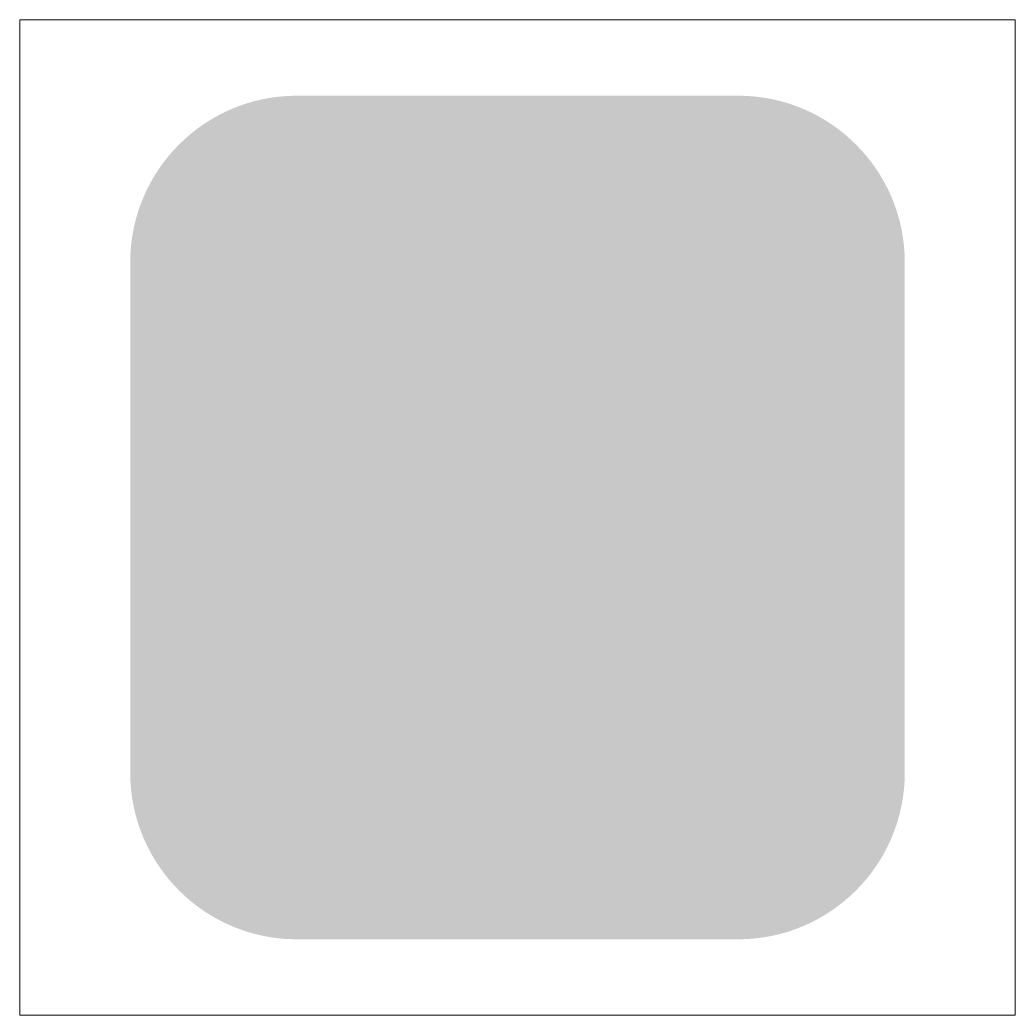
# Model space of a CAD drawing. Extents: x -3 to 3, y -3 to 3.
import ezdxf

# ---------------------------------------------------------------- set-up
doc = ezdxf.new("R2010")
doc.units = 0
doc.header["$LTSCALE"] = 0.01
doc.header["$MEASUREMENT"] = 0
doc.layers.get('Defpoints').update_dxf_attribs({"color": 111, "lineweight": 20})
doc.layers.add('C-STRP-PATT-BLUE', color=5, linetype='Continuous', lineweight=20)
doc.layers.add('C-STRP-PATT-WHIT', color=255, linetype='Continuous', lineweight=20)

msp = doc.modelspace()

# ---------------------------------------------------------------- hatches: boundary and pattern name
at = {"layer": 'C-STRP-PATT-BLUE'}
h = msp.add_hatch(color=256, dxfattribs=at)
h.dxf.hatch_style = 1
h.paths.add_polyline_path([(2.005, 1.538, 0.414214), (1.33, 2.213), (-1.33, 2.213, 0.414214), (-2.005, 1.538), (-2.005, -1.538, 0.414214), (-1.33, -2.213), (1.33, -2.213, 0.414214), (2.005, -1.538)])
h.paths.add_polyline_path([(0.6234, -0.0527), (1.036, -1.05), (1.4761, -0.881), (1.5629, -1.1072), (0.9024, -1.3607), (0.4615, -0.2949), (-0.7064, -0.2949), (-0.8532, 1.2626, -3.317139), (-0.5953, 1.1077), (-0.5329, 0.4454), (0.2779, 0.4481), (0.2787, 0.2059), (-0.5101, 0.2033), (-0.486, -0.0527)], flags=16)
h.paths.add_polyline_path([(0.4573, -0.6788), (0.6101, -1.0483, -1.40352), (-0.9198, 0.3634), (-0.8945, 0.0948, 1.568779)], flags=16)
at = {"layer": 'C-STRP-PATT-WHIT'}
h = msp.add_hatch(color=256, dxfattribs=at)
h.dxf.hatch_style = 1
edge = h.paths.add_edge_path()
edge.add_line((-2.335, 1.538), (-2.335, -1.538))
edge.add_arc((-1.33, -1.538), 1.005, 180, 270)
edge.add_line((-1.33, -2.543), (1.33, -2.543))
edge.add_arc((1.33, -1.538), 1.005, 270, 360)
edge.add_line((2.335, -1.538), (2.335, 1.538))
edge.add_arc((1.33, 1.538), 1.005, 0, 90)
edge.add_line((1.33, 2.543), (-1.33, 2.543))
edge.add_arc((-1.33, 1.538), 1.005, 90, 180)

# ---------------------------------------------------------------- linework, layer by layer
at = {"layer": 'Defpoints'}
msp.add_lwpolyline([(-3, -3), (3, -3), (3, 3), (-3, 3)], close=True, dxfattribs=at)

doc.saveas('drawing.dxf')
